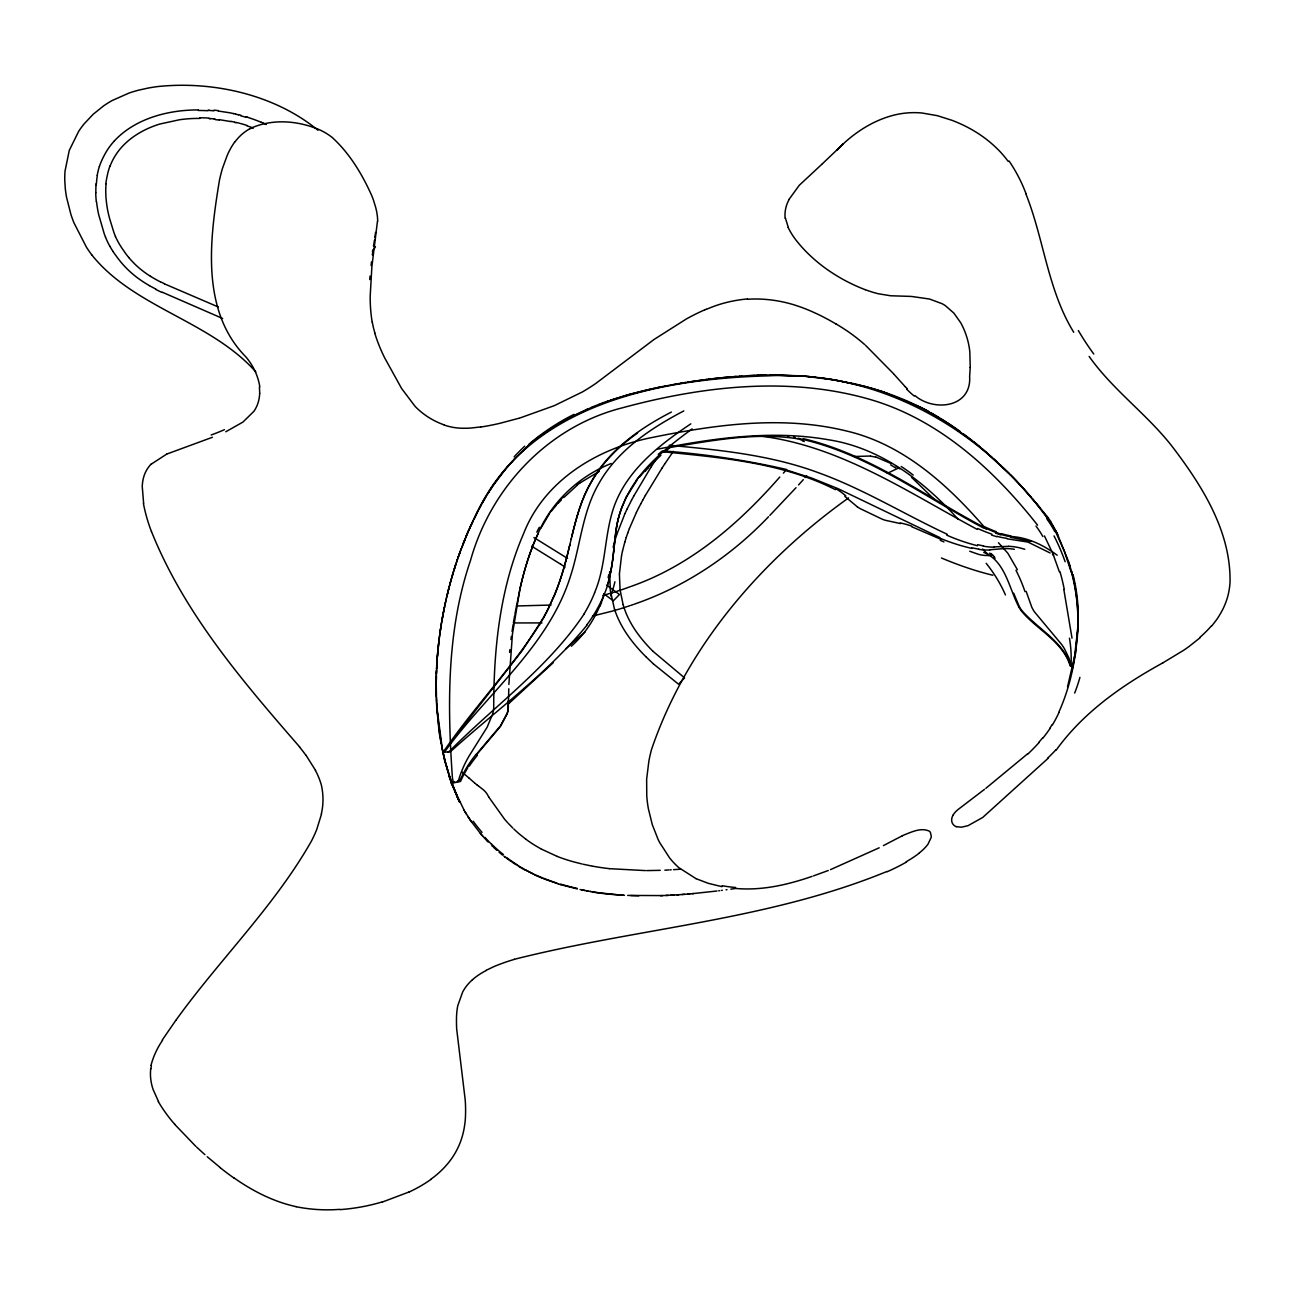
<?xml version="1.0" encoding="UTF-8"?>
<svg xmlns="http://www.w3.org/2000/svg" width="1295" height="1295" viewBox="0 0 1295 1295"><rect width="100%" height="100%" fill="white"/><g stroke="black" fill="none" stroke-linecap="round" stroke-linejoin="round"><path stroke-width="1.5" d="M436.237 685.962L436.253 684.812M436.253 683.226L436.383 695.755M436.253 682.692L436.269 681.105M508.789 688.794L508.287 708.705A37.976 33.249 15.9 0 1 507.349 712.897L500.582 725.669L476.69 753.981M436.059 682.789L436.366 676.816M436.285 680.571L436.415 675.116M259.712 393.34L259.437 386.833M436.318 678.531L436.059 689.636M508.87 684.424L512.432 634.21L519.926 589.112M436.156 677.641L436.593 669.984M970.23 367.456L969.825 351.9A97.4 82.492 13.8 0 0 967.025 337.817L966.07 334.871A87.817 74.43 13.6 0 0 960.712 322.746L953.913 313.147L945.22 305.555A37.15 31.468 13.7 0 0 941.999 303.677L929.535 299.032L911.842 296.49A126.861 107.485 13.7 0 0 908.863 296.345L890.604 295.762L878.398 293.771A96.251 81.536 13.7 0 1 868.718 290.922L865.157 289.659M619.415 574.057L620.062 589.759L623.122 604.716M436.447 673.772L436.771 666.569M436.269 674.226L436.399 670.794M619.431 573.798L621.551 555.604M377.444 221.332L371.892 266.576L370.224 295.568A197.698 167.476 13.7 0 0 372.183 322.131M1077.553 629.564L1077.812 627.508A225.557 204.383 4.1 0 0 1071.548 570.998M609.621 571.662L610.333 590.682L614.429 608.941M436.658 668.657L437.192 659.738M1077.748 628.739L1074.364 658.297M436.48 669.094L436.965 663.153M1077.699 629.985L1075.336 654.493M436.658 665.679L436.755 663.963M96.024 185.217L96.138 183.566M437.046 661.81L437.289 658.378M436.868 662.263L437.322 658.038M437.111 658.847L437.58 654.622M437.419 656.678L437.92 650.964M369.739 279.59L370.046 276.062M437.241 657.148L437.888 651.223M509.615 652.421L509.874 649.621M1077.262 638.581L1078.039 625.728A209.45 189.798 3.3 0 0 1073.037 574.672M106.06 183.728L105.996 184.602A110.642 92.916 19.1 0 0 105.769 192.745L105.963 197.39A133.838 113.329 14.1 0 0 106.4 201.712A146.432 124.158 13.4 0 0 107.679 210.34L107.776 210.794A168.787 143.097 13.4 0 0 109.719 218.92L114.025 232.857A105.672 89.517 13.6 0 0 114.85 235.01L115.465 236.499M437.532 653.748L438.05 649.523M1077.052 638.726C1074.915 664.044 1069.201 689.264 1058.711 712.477M438.018 649.815L438.406 646.124M438.26 647.532L438.131 648.665L438.584 644.424M613.879 548.772L614.688 542.071M614.17 546.976L614.591 543.042M613.668 550.747L614.073 547.963M614.494 542.88L614.898 540.096M438.374 646.383L438.616 644.101M613.555 551.719L613.862 549.922M614.591 541.909L615.222 537.134M614.801 539.934L615.692 533.184M613.458 552.706L613.765 550.893M371.098 265.507L371.503 261.995M613.652 551.88L613.231 554.648M375.534 232.452L374.87 237.487M438.39 645.25L439.021 640.604M613.539 552.852L613.118 555.636M438.681 643.518L438.892 641.77M615.141 536.972L615.951 531.193M438.568 643.55L439.102 640.021M613.004 556.607L613.312 554.81M613.199 555.798L612.648 559.553M612.762 558.566L613.085 556.769M438.973 640.167L440.106 632.413M510.958 639.487L511.363 636.395M439.199 638.467L440.073 632.575M372.361 254.969L373.073 249.708M612.519 560.525L612.843 558.728M615.627 533.006L616.404 528.182M612.713 559.699L612.244 562.483M612.584 560.686L612.098 563.471M150.868 1068.78L151.385 1065.51M439.879 633.401L440.608 628.965M373.559 246.212L374.465 240.093M440.122 631.717L440.867 627.233M615.902 530.999L616.566 527.162M612.308 562.645L611.807 565.446M440.365 630.017L441.417 623.769M512.059 631.474L513.144 624.562M612.163 563.633L611.645 566.433M1075.174 653.781L1067.533 686.868M440.883 626.65L441.352 624.141M441.158 624.967L442 620.305M611.483 567.42L611.855 565.607M513.435 622.798L514.617 615.886M441.433 623.284L441.919 620.791M616.371 527.988L616.744 526.142M611.321 568.408L611.693 566.595M441.708 621.6L443.586 611.661M442 619.933L443.117 614.073M442.21 619.107L442.809 615.756M611.515 567.582L610.576 572.406M1074.348 658.718L1071.742 671.603M514.908 614.186L520.234 587.687M616.533 526.968L616.922 525.122M611.337 568.57L610.366 573.41M97.206 175.311L97.384 174.436A99.925 84.402 10.6 0 1 99.375 166.424M616.728 525.948L617.116 524.103M442.922 614.898L443.44 612.405M621.584 555.442L622.506 550.99M443.246 613.231L443.764 610.738M444.104 609.055L443.57 611.548L445.14 604.053M616.922 524.928L617.327 523.083M443.894 609.88L444.444 607.387M444.234 608.213L444.784 605.72M617.116 523.892L617.537 522.047M610.155 574.43L610.576 572.552M445.059 604.409L445.448 602.644M444.946 604.878L445.496 602.385M617.343 522.872L617.764 521.011M610.366 573.555L609.2 578.525M445.302 603.211L445.868 600.734M321.516 814.037L316.757 829.431A190.948 163.931 21.5 0 1 311.528 840.908C274.411 906.37 219.648 959.433 175.877 1020.282M445.674 601.544L446.241 599.067M622.523 550.925L624.837 542.006M519.942 588.901L520.558 586.279M446.047 599.893L446.629 597.351M617.569 521.82L618.006 519.959M520.282 587.428L520.898 584.854M446.419 598.225L447.018 595.749M520.622 585.955L521.561 582.022M613.15 547.316L614.186 543.188M446.807 596.574L447.406 594.097M569.719 545.276L571.354 538.477M569.136 547.688L569.638 545.664M571.144 539.287L571.921 536.081M569.428 546.49L569.913 544.467M447.325 594.47L449.106 587.266M520.962 584.498L522.273 579.189M568.554 550.1L569.347 546.862M571.726 536.907L572.212 534.884M617.812 520.784L618.265 518.906M447.212 594.907L447.811 592.43M442.631 753.042L442.841 752.233A11.801 10.425 17.9 0 0 443.732 751.359C473.501 708.025 510.23 669.855 538.785 625.712M568.262 551.298L568.764 549.274M572.001 535.709L572.503 533.702M1070.852 666.148C1063.697 641.834 1037.959 629.014 1021.949 610.625A38.737 34.366 16.4 0 1 1019.311 606.61L1013.661 593.207M567.971 552.512L568.456 550.488M572.293 534.527L572.795 532.504M447.617 593.256L448.216 590.779M567.663 553.726L568.165 551.686M572.584 533.33L573.086 531.322M521.675 581.601L522.63 577.797M572.876 532.132L573.377 530.124M573.183 530.95L573.685 528.943M567.372 554.94L567.874 552.9M609.427 577.586L607.792 583.802M448.021 591.605L448.637 589.128M567.064 556.138L567.566 554.114M618.055 519.732L618.524 517.854M573.475 529.752L573.976 527.745M566.757 557.352L567.259 555.328M448.442 589.953L449.057 587.477M573.782 528.57L574.284 526.563M566.433 558.566L566.951 556.542M522.387 578.735L522.986 576.388M574.09 527.389L574.591 525.365M608.909 579.626L609.168 578.606M448.863 588.302L449.608 585.34M566.125 559.796L566.643 557.756M522.759 577.311L523.358 574.98M574.397 526.191L574.899 524.184M565.802 561.01L566.32 558.971M449.284 586.651L450.11 583.495M618.33 518.68L618.8 516.802M574.705 525.009L575.223 523.002M565.478 562.224L565.996 560.185M523.131 575.886L523.73 573.588M449.721 585L450.369 582.54M575.012 523.827L575.547 521.82M565.138 563.438L565.672 561.399M450.223 583.09L451.745 577.619M450.174 583.365L450.822 580.905M523.52 574.478L524.119 572.196M575.336 522.63L575.87 520.622M564.814 564.669L565.348 562.629M614.51 542.022L615.206 539.562M618.605 517.628L619.091 515.734M575.66 521.448L576.194 519.441M564.474 565.883L565.009 563.843M450.611 581.714L451.275 579.253M523.892 573.07L524.507 570.804M564.118 567.113L564.669 565.073M451.081 580.079L452.764 574.09M524.297 571.662L524.896 569.411M576 520.266L576.534 518.259M576.324 519.085L577.214 515.896M563.778 568.343L564.329 566.287M618.897 516.559L619.398 514.682M524.685 570.269L525.301 568.019M563.972 567.518L563.066 570.787M452.004 576.793L452.683 574.349M576.663 517.903L577.57 514.714M615.238 539.4L616.614 534.965M525.09 568.877L525.705 566.643M563.616 568.748L562.694 572.018M624.87 541.925L626.213 537.554M452.489 575.158L453.299 572.293M525.495 567.485L526.11 565.251M619.204 515.491L619.722 513.597M453.169 572.714L454.755 567.55M452.975 573.539L454.173 569.444M577.36 515.539L577.926 513.532M525.916 566.093L526.531 563.875M562.321 573.248L562.888 571.192M577.716 514.358L578.282 512.351M562.516 572.422L561.561 575.692M526.337 564.717L527.826 559.764M619.528 514.423L620.062 512.529M453.962 570.269L454.674 567.825M578.088 513.176L579.027 509.987M562.143 573.653L561.172 576.922M454.48 568.651L455.71 564.571M526.757 563.341L528.279 558.404M455.128 566.368L455.889 564.021M578.444 511.994L579.415 508.822M454.982 567.016L456.261 562.856M619.852 513.354L620.402 511.46M99.44 166.44L99.942 164.902A93.062 78.671 11.2 0 1 103.487 156.873A90.213 76.454 13.8 0 1 111.046 144.813L111.548 144.198A91.006 77.133 13.7 0 1 114.17 141.171L114.429 140.896M560.767 578.153L561.366 576.097M616.679 534.754L624.935 513.646M626.246 537.409L627.719 533.119M560.962 577.327L559.958 580.597M456.034 563.778L457.313 559.715M528.069 559.23L528.732 557.044M579.205 509.631L579.804 507.64M456.649 561.69L457.443 559.359M560.573 578.557L559.537 581.827M620.208 512.27L620.758 510.376M456.568 562.159L457.653 558.712M528.522 557.886L529.186 555.701M579.593 508.466L581.876 501.78M528.975 556.526L529.639 554.357M457.669 558.922L458.414 556.494M620.564 511.201L621.131 509.291M458.106 557.417L458.543 556.138M579.998 507.284L582.329 500.598M559.116 583.041L559.731 581.002M458.22 557.319L461.247 548.675M529.445 555.183L530.108 553.014M558.679 584.272L559.31 582.232M458.786 555.701L460.13 551.67M529.914 553.839L530.594 551.67M620.936 510.117L621.924 507.122M627.784 532.909L629.338 528.684M558.89 583.446L557.805 586.716M459.353 554.098L461.311 548.481M530.383 552.496L531.079 550.343M558.453 584.676L556.899 589.144M621.325 509.032L622.328 506.021M530.869 551.168L533.071 545.082M531.355 549.841L533.589 543.787M557.562 587.104L555.96 591.572M461.117 549.29L469.033 529.493M603.648 596.331L601.252 602.418M461.716 547.704L463.772 542.103M629.435 528.441L636.347 512.593M582.119 501.424L582.782 499.433M556.64 589.533L555.49 592.786M594.551 592.738C606.448 565.089 604.198 533.993 614.316 505.892C627.638 469.47 659.722 444.703 690.85 423.837M462.946 544.515L465.034 538.93M622.134 506.847L626.165 497.248M582.588 500.259L584.223 495.92M555.684 591.961L554.503 595.198M464.209 541.342L466.006 536.583M533.378 544.612L534.641 541.213M622.571 505.762L626.715 496.147M583.041 499.077L584.725 494.739M555.199 593.175L554.001 596.412M533.912 543.317L535.175 539.934M465.682 537.344L466.508 535.385M466.168 536.179L468.353 531.047M554.195 595.587L547.914 609.67M534.965 540.743L536.259 537.393M467.511 533.006L470.441 526.369M553.693 596.801L546.069 613.296M599.65 606.238C593.256 621.373 583.673 635.343 571.322 646.237M535.515 539.481L537.376 534.9M584.531 495.564L585.243 493.573M468.839 530.303L474.067 518.631M469.599 528.231L472.028 522.889M536.616 536.972C549.922 503.464 577.764 476.835 611.127 463.513M585.049 494.399L585.777 492.408M625.016 513.451L627.023 509.178M470.943 525.624L473.128 520.995M585.567 493.217L588.027 487.713M537.749 534.479L538.332 533.249M472.448 521.998L473.306 520.218M586.117 492.051L588.642 486.531M473.727 519.327L476.576 513.597M627.104 508.984L631.491 500.323M636.428 512.399L638.467 508.287M473.873 519.441L478.098 510.651M474.617 517.919C524.054 405.27 657.504 378.707 767.967 375.858C879.078 369.755 983.763 430.086 1047.639 518.712M638.564 508.109L640.685 504.014M547.51 610.058L543.479 618.103M626.505 496.989C640.491 468.013 666.795 447.617 692.097 428.904M477.127 512.512L481.303 504.694M540.711 528.425L549.226 514.083M588.432 487.357C605.234 452.716 637.982 429.212 671.409 412.053M627.071 495.888L636.735 480.558M631.555 500.178L633.838 495.936M640.766 503.852L642.967 499.773M952.942 815.413L952.521 816.238A12.934 11.072 16.6 0 0 951.76 818.683L951.663 820.269A9.114 7.819 16.5 0 0 952.116 822.584L952.311 823.021A6.75 5.779 16.4 0 0 956.244 826.679M478.697 509.485L485.674 497.134M545.632 613.668L539.303 625.323M788.979 199.462L799.225 185.331L822.098 164.044M589.047 486.192C600.346 464.678 617.78 446.888 637.577 433.032M633.903 495.823L650.689 467.624M643.048 499.627L645.315 495.548M543.01 618.492L522.047 650.835L456.034 735.463M645.379 495.435L661.972 468.191M482.679 502.233L484.88 498.462M485.382 497.62L493.006 485.641M583.964 614.235C548.287 667.605 494.658 705.678 449.883 750.825A15.945 13.97 16.8 0 1 448.086 751.974M162.247 1040.031L175.764 1020.428M1052.188 724.585L1049.727 728.405M467.187 767.967L468.596 765.717M487.924 493.444L489.251 491.339M650.754 467.511L653.376 463.432M662.036 468.078L664.594 464.177M653.522 463.238L657.876 456.649M490.595 489.267L491.954 487.211M664.723 463.982L673.319 451.356M492.65 486.175L495.839 481.594M493.201 485.382L505.989 468.515M372.361 251.327L372.976 250.453M373.575 249.563L375.42 246.924A36.584 31.209 11.5 0 1 373.462 245.791M496.276 480.979L497.604 479.166M586.862 625.307C547.753 673.141 496.843 709.789 451.21 750.987A17.321 15.151 16.5 0 1 449.397 752.023L447.681 752.039M498.462 478.017L502.816 472.384M551.346 511.201L555.765 505.892M476.495 754.807L500.372 726.544L507.106 713.917A37.539 31.776 0.2 0 0 508.028 709.854L508.336 700.53M503.674 471.299L512.852 460.729M639.244 477.369L644.7 471.089M1042.556 737.988L1038.784 742.375M1211.683 626.052L1215.956 620.596A100.217 87.72 10.2 0 0 1221.93 610.9L1222.156 610.576A91.589 80.16 10.3 0 0 1227.838 596.072A90.375 79.108 11.2 0 0 1229.052 590.504L1229.538 587.363A100.638 88.076 11.7 0 0 1230.007 582.912C1231.27 531.711 1202.165 485.852 1172.234 446.548C1147.062 414.222 1112.858 390.022 1089.144 356.433M506.685 467.689L515.539 457.88M806.72 475.783L805.15 477.564M803.272 479.668L802.333 480.736M662.781 450.903C704.286 453.995 746.519 460.227 786.632 469.518M801.702 481.432L798.546 484.929M784.851 471.493L783.362 473.128M796.004 487.713L769.845 515.394M779.768 477.046C739.073 523.585 690.607 565.51 631.442 586.263M1056.299 749.934C1083.705 712.023 1122.36 685.12 1162.878 662.846M558.08 503.334L561.334 499.967M513.629 459.887L527.405 446.548M647.662 467.932L660.903 455.273M768.534 516.737C731.303 555.782 685.298 586.667 634.161 604.215M836.91 150.22L843.255 143.874L822.454 163.72M1047.946 758.465L982.662 817.501L968.029 825.676L961.44 827.197L956.26 826.647M1027.615 753.803L985.835 788.331M151.369 464.079L166.602 454.156M563.859 497.49L577.198 485.253M472.497 979.635L469.632 982.419A58.987 49.744 13.4 0 0 462.736 991.808L457.766 1005.681A82.411 69.622 14.6 0 0 457.329 1008.125L457.184 1009.113A110.496 93.337 14.7 0 0 456.471 1018.857L456.471 1020.962A191.029 161.211 15.5 0 0 456.682 1029.039L465.213 1099.941A193.522 163.915 14.8 0 1 465.196 1121.033L464.84 1123.688A114.494 97.028 14.3 0 1 463.497 1131.555L462.801 1134.436A103.519 87.736 14.2 0 1 457.653 1148.39L455.662 1152.178A101.334 85.875 14.2 0 1 448.135 1163.169L445.415 1166.326A113.118 95.83 14 0 1 433.987 1176.928L430.604 1179.437M553.321 662.635L509.032 703.363M526.434 447.422L529.542 444.703M1200.255 637.626L1188.826 646.658A204.837 183.728 21.2 0 1 1183.598 650.317L1162.991 662.781M664.545 452.084L672.202 445.69M919.126 853.097L921.02 851.527A56.138 48.174 16.1 0 0 927.997 844.194L931.04 837.752A13.614 11.687 16.5 0 0 931.283 836.181L930.344 832.264A4.727 4.047 16.6 0 0 929.179 831.099C921.263 827.424 912.344 831.714 904.817 834.644A124.174 107.226 17.5 0 0 902.356 835.761M580.354 482.711L599.375 471.315M539.853 436.447L550.796 428.758A255.05 216.103 13.7 0 1 564.604 420.308L592.317 407.002M984.524 789.319L957.41 810.022A31.889 27.324 16.8 0 0 952.861 815.364M848.565 497.911C761.201 560.249 686.221 647.16 651.466 749.675A228.454 193.522 13.7 0 0 648.876 761.072L646.642 779.185L646.772 796.085A163.785 138.743 13.7 0 0 648.342 808.582L652.291 824.656L658.184 839.629A120.467 102.062 13.7 0 0 659.576 842.397L669.612 857.954A78.186 66.239 13.7 0 0 678.871 867.682L696.03 878.657M906.241 861.742L909.381 859.864A110.901 95.069 15.8 0 0 919.191 853.162M886.282 844.097L902.356 835.777M683.841 410.904C650.495 428.386 617.181 450.514 598.468 484.233C582.394 512.302 580.435 545.308 570.674 575.611C548.821 646.27 487.163 693.149 445.14 751.197A11.736 10.36 17.7 0 1 444.104 752.087L443.003 752.217M887.318 473.339L899.394 467.608M885.57 844.469L883.433 845.586M486.208 970.295L494.285 966.442A192.405 161.26 12.1 0 1 514.471 959.336M879.192 847.804L830.483 869.641M409.01 1191.999L382.349 1202.051M225.799 431.753L242.893 422.105L253.836 411.389A41.343 35.904 12 0 0 256.993 405.723A46.053 39.967 11.4 0 0 259.664 393.34M166.845 454.043L212.445 437.273M585.081 410.11L587.363 409.107M886.929 871.486C767.967 920.373 638.047 928.029 514.455 959.271M704.674 309.893L706.244 309.23M592.284 407.018L595.651 405.659M595.587 405.691L599.002 404.348M828.233 870.515L813.47 875.906M598.921 404.38L600.686 403.716M600.589 403.749L605.769 401.855M630.552 586.586L627.428 587.736M602.256 403.133L603.923 402.518M605.607 401.919L609.2 400.657M626.537 588.043L623.834 588.998M607.274 401.32L628.981 394.522M633.206 604.555L630.811 605.38M622.927 589.306L620.677 590.067M812.078 876.375C789.821 884.064 766.413 889.697 742.715 888.872A122.475 104.571 14.7 0 1 735.609 888.451L730.817 889.163M629.856 605.704L627.46 606.497M610.641 400.155L626.731 395.153M619.771 590.358L617.505 591.103M626.489 606.821L624.077 607.598L623.186 604.927M616.582 591.394L614.769 591.977M623.105 607.905L620.677 608.666M613.846 592.252L612.017 592.819M619.706 608.958L617.262 609.686M520.234 417.88L554.292 405.659L582.329 391.98A235.674 199.64 13.7 0 0 595.651 383.563L654.024 339.484L686.496 318.878A225.249 190.802 13.7 0 1 704.658 309.877M611.094 593.094L609.265 593.644M519.408 418.123L500.097 423.255A218.968 185.541 13.7 0 1 480.672 427.042M616.291 609.977L613.344 610.819M608.342 593.919L602.79 595.49M612.373 611.11L592.462 616.064M628.318 394.7L651.919 388.824M629.37 394.408L643.194 390.831M644.295 390.556L653.667 388.435M459.175 781.727L460.34 780.853L458.479 781.176M458.705 781.84L455.775 782.439M657.536 449.155C713.707 438.147 772.047 429.73 828.994 439.847C880.859 448.038 924.031 481.303 958.284 519.408M653.279 388.516L655.416 388.063M655.076 388.128L662.441 386.606M656.889 387.739L664.205 386.266M666.601 448.021C709.53 441.093 753.836 431.98 797.267 438.73M664.141 386.282L671.425 384.906M453.833 781.937L451.324 783.507L464.274 810.54M453.25 782.034L453.315 782.034A163.332 142.029 23.5 0 1 452.408 777.793C447.374 705.289 446.646 630.26 470.473 560.573C490.789 487.648 548.125 426.573 622.312 407.828C701.874 386.282 788.04 376.133 868.492 399.006C938.147 418.641 993.734 469.518 1037.586 525.187M453.784 782.018L454.707 781.84M671.279 384.939L673.238 384.583M455.306 782.52L451.388 783.265L444.234 759.178L439.151 732.582L436.803 705.824M673.044 384.615L675.067 384.259M457.232 781.387L458.074 781.176M674.808 384.307L678.726 383.628M457.847 781.29L458.3 781.128A140.621 122.782 17.5 0 1 469.357 755.568L487.13 727.24L492.699 713.853A51.946 45.633 16.4 0 0 493.719 707.993C493.67 648.941 499.902 588.513 523.52 533.815C544.499 479.749 598.598 447.73 653.457 437.224C716.426 424.469 782.666 415.387 845.991 430.879C903.683 444.104 948.814 485.754 986.321 529.347M676.589 384L682.4 383.012M680.15 383.385L687.904 382.138M683.711 382.802L685.492 382.511M687.774 382.154L706.989 379.435M689.49 381.895L701.599 380.147M480.655 426.945L471.04 428.014A89.857 76.065 13.7 0 1 466.686 428.24L462.93 428.256A49.922 42.298 13.7 0 1 444.282 425.068M726.074 889.811L726.997 889.681M702.667 380.002L708.802 379.208M721.412 890.426L722.351 890.312M718.741 890.782L719.615 890.669M717.009 890.992L692.388 893.663M708.219 379.273L717.835 378.156M710.065 379.046L719.648 377.962M992.52 555.215L988.393 555.571M719.356 377.994L721.461 377.768M721.218 377.8L730.574 376.91M723.079 377.606L728.745 377.072M854.473 456.504L870.515 456.018M551.071 605.04L516.43 605.979M693.553 893.566L683.598 894.392M730.542 376.91L739.914 376.181M688.066 894.036L689.895 893.89M734.281 376.602L736.159 376.457M680.636 869.172L673.546 869.673M684.408 894.343L677.058 894.861M681.979 894.521L682.789 894.456M739.72 376.197L741.776 376.052M677.916 894.796L678.726 894.748M340.116 1209.595L340.067 1209.611A181.559 153.538 13.5 0 0 382.268 1201.889M741.549 376.068L758.724 375.226M676.88 894.877L665.97 895.46M747.539 299.258L750.647 299.096A111.224 94.211 13.7 0 1 761.314 299.129L762.545 299.194A112.973 95.7 13.7 0 1 794.563 305.005L800.1 306.834A148.941 126.165 13.7 0 1 811.787 311.496L817.922 314.296A206.099 174.598 13.7 0 1 829.852 320.464L835.842 323.863M671.198 869.819L669.903 869.884M989.801 549.776L1004.58 548.562A46.215 38.801 19.5 0 1 1014.357 549.29M672.769 895.12L673.805 895.055M747.118 375.744L755.017 375.372M668.625 869.965L666.682 870.062M670.713 895.233L671.733 895.169M541.99 622.911L513.516 622.944M664.853 870.143L665.759 870.11M668.285 895.347L660.385 895.671M444.573 752.136L445.545 752.104M662.651 895.59L627.686 895.428M756.604 375.307L766.462 375.048M660.256 870.337L646.691 870.596M759.841 375.194L764.811 375.081M446.548 751.99L447.633 751.958M994.139 546.895L1008.578 546.36M766.268 375.048L772.71 375M769.78 375.016L805.134 376.262M198.329 109.897L197.746 109.897A144.651 122.507 13.6 0 0 187.678 110.285L187.597 110.269A138.484 117.262 13.6 0 0 177.528 111.273L177.14 111.338A131.167 111.079 13.6 0 0 167.719 112.956L166.78 113.151A123.413 104.523 13.6 0 0 158.136 115.32L157.164 115.611A117.57 99.569 13.6 0 0 152.891 116.971L152.308 117.165A113.782 96.38 13.6 0 0 148.261 118.638L146.934 119.172A109.46 92.722 13.6 0 0 140.184 122.167A106.206 89.97 13.7 0 0 137.141 123.705L136.574 124.012A103.875 88.011 13.7 0 0 132.867 126.117L132.414 126.376A98.404 83.398 13.7 0 0 114.397 140.864M199.786 118.412L199.22 118.412A134.971 114.349 13.6 0 0 189.41 118.703A128.545 108.829 13.6 0 0 179.552 119.739L159.771 124.045A106.368 90.083 13.6 0 0 155.627 125.421L155.076 125.615A102.175 86.538 13.6 0 0 149.896 127.655A98.177 83.155 13.6 0 0 143.421 130.714A93.596 79.286 13.6 0 0 136.444 134.745L136.024 135.02A86.571 73.346 13.7 0 0 119.367 149.864L119.237 150.074A79.966 67.777 13.8 0 0 116.858 153.279L116.42 153.911A80.889 68.554 13.8 0 0 110.059 166.116M645.477 870.596L609.654 868.686M773.131 375L803.58 376.149M638.823 895.816L630.697 895.573M662.587 451.712C721.072 457.604 782.164 462.606 835.437 489.656M669.094 445.27C719.453 449.932 770.719 454.966 818.505 472.756C863.393 488.943 904.137 514.228 947.26 534.285M208.009 110.14L209.029 110.204M624.498 895.266L621.859 895.104M209.207 118.703L210.195 118.768M623.17 895.185L619.884 894.958M621.195 895.055L618.686 894.877A273.455 227.256 12.2 0 1 608.99 894.149A250.583 207.783 12.1 0 1 593.175 892.158M619.22 894.926L599.261 892.822M805.458 376.295L836.36 380.196L867.1 386.995M804.179 376.197L806.073 376.343M213.125 110.512L214.355 110.609M807.708 376.489L815.866 377.298M214.193 119.091L215.391 119.205M1006.927 538.785L1027.922 542.071L1050.148 552.981M609.443 868.654L606.335 868.281A213.885 181.187 13.7 0 1 592.705 866.193L592.414 866.128M218.272 111.03L230.316 112.875A135.7 110.059 13.7 0 1 233.488 113.636M820.107 377.8L819.136 377.671M820.593 377.865L821.548 377.978M219.195 119.642L230.898 121.584M822.034 378.043L834.935 379.953M599.229 892.822L591.944 891.721M757.348 435.687C838.658 444.735 907.083 491.825 977.207 529.38M1010.828 536.486C1027.955 537.393 1043.608 545.163 1057.189 555.215M1010.634 537.312L1031.128 541.472M978.81 549.161L971.8 547.801M592.268 891.786L590.407 891.478M590.666 891.51L587.606 890.976M587.784 891.009L586.684 890.814M586.764 890.831L581.682 889.859M721.962 886.67L708.365 883.352L696.127 878.706M900.446 523.585L885.262 520.266A33.46 17.725 29.9 0 1 882.024 519.101L860.236 508.66A25.868 13.371 30.3 0 1 857.436 506.912M591.669 865.999L583.122 864.234M983.391 545.923L977.676 544.677M584.935 890.491L582.491 890.021M581.504 889.811L580.063 889.519M233.505 113.523L235.609 113.976M296.118 1206.649C273.617 1201.776 252.768 1191.076 234.023 1177.916M851.009 383.045L851.835 383.223M577.36 888.937L560.67 884.663M787.441 435.687L789.011 436.043M852.66 383.401L855.137 383.967A271.772 230.235 13.7 0 1 864.396 386.266L875.808 389.487M234.686 122.41L236.03 122.734M581.908 863.943L574.138 861.984A145.477 123.235 13.7 0 1 557.336 856.481L557.222 856.416M793.689 437.127L795.243 437.5M238.539 114.672L240.886 115.271M798.303 438.244L801.346 439.021M803.062 438.6C869.544 454.124 924.581 496.017 983.876 527.259M802.851 439.426C869.35 454.95 924.371 496.827 983.682 528.085M867.391 387.059L868.443 387.351M786.227 469.939L811.738 478.082L837.93 488.62L939.765 537.554M875.987 457.054L891.332 463.642M869.512 387.658L883.109 391.818M996.891 536.761L991.549 535.062M560.573 884.631L558.582 884.032M246.131 116.728L247.669 117.214M876.861 389.811L884.76 392.369M558.566 884.016L543.382 878.657M1024.766 549.274L1020.428 548.028A46.151 38.737 20 0 0 1008.578 546.312M1001.019 534.123L995.79 532.294M1000.825 534.948L995.58 533.103M246.973 125.825L247.717 126.084A110.528 93.774 13.6 0 1 253.399 128.108M884.145 392.158L921.004 407.504M885.796 392.725L889.956 394.198M444.315 424.987L440.284 423.416A70.059 59.36 13.7 0 1 426.136 415.744L425.165 415.031A68.392 57.951 13.7 0 1 414.999 406.258L401.612 388.5L384.631 357.792A193.052 163.542 13.7 0 1 374.724 333.009M911.68 526.725L940.704 539.222M890.992 394.57L892.028 394.943M893.064 395.331L899.232 397.711M557.141 856.383L541.1 848.953M969.712 551.249L978.712 554.406A35.353 33.217 -46.9 0 0 988.393 555.49M900.252 398.115L901.271 398.536M542.249 878.204L534.576 874.853M902.048 398.86L904.379 399.815M905.156 400.155L906.694 400.819M261.412 122.264L262.739 122.847M907.471 401.142L918.835 406.42M162.247 292.201L222.643 318.489M218.337 306.996L164.384 283.832M919.385 406.695L922.639 408.33M802.9 440.867L804.26 441.546M155.999 289.173L151.693 286.907A120.516 101.512 14.1 0 1 149.443 285.645L149.394 285.628M160.224 281.776L157.326 280.27A112.374 94.6 14.1 0 1 155.012 278.992L154.073 278.441A102.548 86.441 14 0 1 150.479 276.321M921.473 407.747L928.984 411.68M923.173 408.605L924.161 409.107M983.747 552.398C1005.503 560.929 1009.161 588.966 1019.1 607.436M924.662 409.366L926.152 410.159M926.54 410.385L951.436 425.391M524.847 869.932L518.372 866.193M540.646 848.711L534.171 844.907A114.527 97.012 13.7 0 1 526.304 839.532L526.045 839.338M930.83 412.7L932.044 413.38M932.659 413.736L939.765 417.929M149.362 285.596L149.362 285.596A112.616 94.923 14 0 1 145.056 282.99L144.732 282.812A103.616 87.445 13.9 0 1 140.815 280.206L138.128 278.312A95.862 81.002 13.8 0 1 135.991 276.693L135.133 276.013A94.907 80.274 13.8 0 1 131.912 273.326L131.362 272.856A93.483 79.124 13.7 0 1 128.027 269.781L127.784 269.554A91.945 77.862 13.6 0 1 126.165 267.919L124.417 266.09A100.33 85.017 13.5 0 1 121.779 263.128L121.261 262.529A112.924 95.717 13.5 0 1 118.557 259.162L115.546 255.115A122.329 103.762 13.4 0 1 113.28 251.877L113.021 251.424M533.945 537.571L567.582 558.436M531.581 546.134L560.686 564.215M940.72 418.512L946.613 422.219M896.205 466.524L899.798 468.839M150.495 276.304L149.896 275.916A92.916 78.428 13.9 0 1 146.125 273.423L145.866 273.229A87.121 73.588 13.9 0 1 144.004 271.885L142.013 270.347A85.195 72.051 13.7 0 1 138.937 267.855L138.355 267.337A83.592 70.756 13.7 0 1 135.182 264.423L131.685 260.829A92.447 78.364 13.5 0 1 129.079 257.899L128.755 257.478M1052.463 554.422L1053.644 555.15M516.009 864.72L512.027 862.098M560.751 564.248L565.138 567.129M947.293 422.672L974.633 442.518M952.116 425.861L956.098 428.596M857.419 506.912L844.842 496.39M510.861 861.288L508.287 859.475M956.681 429.001L960.356 431.623M606.529 585.065L619.463 594.518L613.361 600.783L603.68 593.677M507.98 859.249L506.07 857.84M914.885 395.558C933.889 411.988 971.8 407.876 969.631 376.23A170.098 144.053 14.2 0 0 970.133 367.456M963.431 433.874L972.464 440.786M478.972 786.405L482.242 788.898A27.972 23.698 13.7 0 1 485.075 791.439L485.415 791.828A16.819 14.245 13.7 0 1 486.094 792.637L486.71 793.479A24.378 20.655 13.7 0 1 487.438 794.628L488.765 797.024M478.567 786.097L476.868 784.802M525.964 839.289L519.489 834.126A124.935 105.834 13.7 0 1 513.856 829.027M505.471 857.387L504.694 856.788M989.607 553.111L990.61 553.871M504.807 856.869L503.868 856.157M476.722 784.689L475.281 783.524M220.409 1167.734L207.232 1156.726M911.534 477.337L933.646 498.672M502.606 855.153L500.76 853.648M973.953 441.967L976.883 444.331M974.827 442.663L989.59 455.144M978.13 445.351L979.748 446.694M500.129 853.146L499.093 852.272M474.99 783.281L468.887 777.939M462.169 772.176L468.725 777.809M982.678 449.155L1011.686 476.058M864.752 344.616L862.858 342.981A159.026 134.696 13.7 0 0 851.317 333.9L848.824 332.103A183.922 155.853 13.7 0 0 835.858 323.847M496.859 850.329L493.557 847.335M204.901 1154.671L196.63 1147.111M990.529 455.969L992.375 457.637M317.971 130.228C275.252 95.021 213.626 80.646 157.634 86.571A153.571 130.083 13.7 0 0 147.873 88.125L138.921 90.1A123.899 104.944 13.7 0 0 129.079 93.03L112.341 100.443A111.435 94.389 13.7 0 0 103.535 105.931L93.175 114.268L84.207 123.786A118.476 100.362 13.7 0 0 78.687 131.297L69.266 150.414L65.025 171.134A127.412 107.922 13.7 0 0 64.766 180.313L65.284 188.455A148.067 125.437 13.7 0 0 66.514 197.131L70.869 214.306A173.158 146.691 13.7 0 0 73.928 222.772L86.425 247.167A140.702 119.189 13.7 0 0 91.767 254.872M865.643 345.425L893.453 373.624M653.506 663.979L678.548 684.197L684.553 677.868L652.907 651.239M993.314 458.462L995.143 460.146M653.425 663.914L645.865 656.711M995.774 460.712L997.004 461.862M1000.08 464.727L1001.553 466.119M492.699 846.525L491.89 845.748M195.755 1146.302L174.712 1124.368M1002.945 467.446L1009.032 473.403M512.804 828.023L508.012 823.086M1010.213 474.569L1016.089 480.574M645.687 656.533C632.251 643.097 620.386 627.411 614.494 609.136M652.729 651.061C640.458 638.726 629.516 624.4 624.06 607.679M1012.204 476.592L1014.276 478.697M998.461 542.751L1007.834 553.224L1017.401 569.735M488.15 842.025L486.758 840.584M1014.73 479.166L1029.153 494.836M1016.445 480.963L1018.064 482.647M905.334 386.849L893.728 373.947M486.677 840.471L482.436 835.809M1018.825 483.456L1021.075 485.868M255.811 371.859C210.211 320.707 134.049 307.821 91.767 254.872M1021.836 486.677L1039.788 507.51M507.413 822.422L507.219 822.212A144.344 122.28 13.7 0 1 504.661 819.314L488.83 797.137M482.825 836.246L480.655 833.721M1029.978 495.791L1030.804 496.73M481.886 835.178L480.364 833.381M1032.374 498.575L1033.879 500.356M480.316 833.316L471.542 821.856M1036.049 502.929L1038.719 506.199M994.252 557.449L995.029 558.42M299.598 746.875C242.505 681.202 184.246 613.296 151.499 531.581M1039.351 506.976L1042.313 510.667M1042.265 510.618L1044.466 513.403M1043.414 512.043L1047.833 517.903M1045.097 514.228L1046.765 516.414M1008.222 161.422L1005.907 158.411A111.564 94.519 13.7 0 0 998.736 150.236L997.344 148.876A112.956 95.717 13.7 0 0 976.187 132.22L972.237 129.856A121.552 103.098 13.7 0 0 951.857 120.273L937.418 115.692L921.91 112.989A74.948 63.487 13.7 0 0 895.622 114.737C876.602 119.156 859.281 129.403 844.858 142.401A168.35 142.531 13.5 0 0 836.942 150.236M306.089 755.341L315.543 770.395M471.72 822.115L470.49 820.334M470.911 820.949L470.004 819.605M470.328 820.091L468.66 817.614M469.826 819.363L468.142 816.805M468.499 817.339L467.673 816.077M467.964 816.546L464.112 810.281M466.475 814.183L465.86 813.179M465.553 812.677L464.937 811.674M109.929 246.358L110.124 246.681A102.208 86.619 13.5 0 0 112.989 251.424M1073.733 332.281C1047.655 289.87 1043.997 239.186 1025.818 193.716M1044.434 535.92L1052.867 553.629L1059.342 571.71M158.492 1101.511L153.134 1089.564A62.484 52.949 13.8 0 1 150.738 1068.764M1055.862 530.966L1054.535 528.49A109.816 97.06 16.9 0 0 1051.006 522.371M1055.619 530.513L1056.655 532.52M1055.425 531.338L1064.377 551.233L1071.111 571.872M1056.51 532.229L1057.108 533.41M1056.801 532.812L1057.691 534.576M1057.254 533.702L1068.31 560.945M459.612 802.155L457.119 796.619M458.883 800.585L459.482 801.88M459.223 801.33L457.928 798.465M457.977 798.578L448.701 775.559M458.058 798.724L449.138 775.155M788.315 227.531L785.498 218.337M457.054 796.457L452.441 784.835M105.526 237.147L105.284 236.548A124.676 105.607 13.6 0 1 104.069 233.23L98.76 214.921A169.467 143.68 13.3 0 1 97.983 211.279L97.853 210.47A155.4 131.734 13.4 0 1 96.575 202.069L96.51 201.599M452.23 784.236L450.903 780.48M450.466 779.185L445.221 761.525M1068.326 561.01L1068.764 562.354M1026.158 591.378L1031.824 607.29A47.397 42.168 17 0 0 1034.284 611.661L1061.77 644.635A75.644 65.802 18.7 0 1 1064.377 648.649L1068.925 657.957L1070.9 665.63M1068.796 562.435L1070.075 566.627M448.475 773.066L446.047 764.681M1069.233 563.875L1070.496 568.084M374.854 332.993L373.575 328.218A138.662 117.473 13.7 0 1 372.296 322.131M1070.512 568.165L1071.71 572.487M1072.325 574.802L1071.758 572.681M1070.237 666.018C1062.806 641.462 1037.295 629.937 1021.755 611.434A38.737 34.366 16.4 0 1 1019.1 607.42M445.561 762.852L442.518 749.902M445.059 760.91L444.428 758.368M444.169 757.3L443.44 754.143M443.181 753.01L442.21 748.397M436.901 707.491L442.307 748.85M442.113 747.927L441.935 747.021M1063.826 589.5L1072.017 638.144M440.996 742.019L441.304 743.735M143.648 503.593L142.24 486.402A55.993 49.76 11 0 1 142.838 480.866L143.049 479.765A38.283 34.01 10.9 0 1 151.224 463.966M440.721 740.497L437.516 715.811M437.419 714.597L437.143 711.149M436.82 710.259L436.366 695.69M436.706 704.14L436.803 706.002M436.706 704.286L436.544 700.789M436.544 700.838L436.431 697.406M436.172 696.516L436.237 687.111M436.334 693.974L436.285 691.676M377.687 221.348A74.139 62.791 13.7 0 0 374.66 204.076L373.494 200.239A165.371 140.103 13.7 0 0 371.94 196.079C362.357 174.517 349.682 153.344 332.103 137.383A54.228 45.94 13.7 0 0 328.833 134.988A54.617 46.264 13.7 0 0 319.525 129.791C298.918 120.937 274.556 118.671 253.48 127.12A51.217 43.383 13.7 0 0 249.563 129.047M706.342 309.392A124.012 105.057 13.7 0 1 747.474 298.951M907.164 388.646A120.743 103.406 12.1 0 1 905.399 386.817M914.238 396.027A68.441 58.324 12.8 0 1 906.597 389.034M865.157 289.659A137.788 116.728 13.7 0 1 851.317 283.686L846.72 281.387A153.02 129.613 13.7 0 1 831.957 272.727L828.331 270.299A147.047 124.563 13.7 0 1 818.197 262.658L817.938 262.432A147.954 125.324 13.7 0 1 806.85 252.363L806.186 251.699A131.378 111.289 13.7 0 1 798.707 243.444L797.542 242.019A79.74 67.55 13.7 0 1 788.186 227.58M785.11 218.337A44.839 37.976 13.7 0 1 789.108 199.511M1009.08 161.033A174.469 147.646 13.9 0 1 1025.996 193.683M234.994 141.608A94.81 80.339 13.8 0 0 226.997 155.95L222.449 168.447A239.607 202.991 13.6 0 0 219.47 180.135C209.839 238.539 200.304 310.719 245.872 356.886A71.079 61.739 9.7 0 1 259.793 386.8M235.14 141.689A56.235 47.64 13.8 0 1 249.466 128.933M1093.789 354.021A254.678 212.995 27.5 0 1 1078.363 330.549M1211.343 625.954A130.633 114.883 12.8 0 1 1199.915 637.318M1056.008 749.724A285.127 243.978 16.7 0 1 1047.623 758.19M1039.043 742.569A261.169 222.675 16.6 0 1 1027.874 754.014M1049.954 728.535A157.391 133.336 14 0 1 1042.831 738.182M1058.938 712.558A161.729 135.684 9.3 0 1 1052.527 724.731M735.609 887.496A111.92 89.517 13 0 1 722.108 885.715M577.198 888.386A197.067 163.267 12.1 0 1 560.686 884.145M556.801 883.012A165.145 138.225 12 0 1 543.576 878.285A153.279 129.322 11.8 0 1 534.722 874.611A147.161 124.887 11.5 0 1 525.576 869.965A144.166 123.187 11.1 0 1 517.255 865.141M533.491 874.028A146.821 124.709 11.5 0 1 525.56 869.997M517.417 864.931A144.554 124.433 10.5 0 1 506.442 857.452M503.415 854.554A153.522 134.259 8.7 0 1 491.436 844.032M491.372 844.081A164.773 146.61 5.6 0 1 484.897 837.379M482.064 832.41A185.703 169.192 -1.9 0 1 473.161 821.224M514.164 456.811A250.243 217.204 23.5 0 1 524.734 446.192M527.988 445.593A243.541 206.65 14.2 0 1 539.578 436.188M574.575 415.29A267.741 226.819 13.7 0 1 584.207 410.725M528.991 444.217A251.716 214.112 14.4 0 1 573.944 414.4M834.903 380.196A284.738 241.016 13.7 0 1 850.961 383.271M1047.024 516.268A113.005 100.589 15.3 0 1 1051.2 522.273M1050.601 522.565A115.498 101.318 18.7 0 1 1055.295 530.642M1047.299 518.194A107.355 94.713 17.3 0 1 1050.374 522.678M1054.033 535.903A229.539 201.988 17.9 0 1 1065.138 561.722M906.484 862.033A222.967 190.915 15.5 0 1 887.091 871.762M472.513 979.651A76.454 64.248 12.5 0 1 486.321 970.457M430.717 1179.551A146.367 123.834 13.6 0 1 409.042 1192.031M339.759 1209.352A137.772 116.728 13.7 0 1 296.102 1206.73M233.926 1178.013A262.416 222.06 13.8 0 1 220.36 1167.831M174.776 1124.319A155.254 131.685 13.5 0 1 158.298 1101.576M150.981 1065.413A110.285 93.418 13.8 0 1 162.587 1040.225M321.306 813.988A82.589 70.934 20.5 0 0 321.176 784.268L320.691 782.876A81.423 70.318 17.6 0 0 315.43 770.428M299.501 746.94A222.109 193.068 16 0 1 305.992 755.39M151.45 531.597A201.243 180.118 4.9 0 1 143.437 503.609M224.44 429.681A214.177 179.341 7.3 0 1 211.166 434.99M162.085 292.492A165.954 141.042 13.6 0 1 155.886 289.497M109.897 246.358A90.002 76.211 13.7 0 1 105.51 237.163M96.299 201.599A139.455 118.153 13.8 0 1 95.733 192.777M95.862 192.712A126.23 106.336 17.2 0 1 95.862 188.277L95.911 188.18A119.787 100.67 18.7 0 1 95.959 185.201M96.445 183.599A109.282 92.01 17.1 0 1 97.352 175.343M198.378 110.48A148.569 127.072 14.1 0 1 208.009 110.739M209.029 110.431A149.572 131.054 15.3 0 1 213.125 110.722M214.371 110.204A148.456 130.536 15.5 0 1 218.305 110.625M235.56 114.154A132.333 108.553 13.7 0 1 238.507 114.85M240.74 115.822A128.092 106.886 13.7 0 1 245.953 117.278M247.636 117.343A122.135 103.422 13.6 0 1 261.363 122.377M262.739 122.847A117.117 99.359 13.6 0 1 266.349 124.514M240.498 123.511A116.291 98.517 13.6 0 1 247.102 125.485M236.111 122.394A120.613 100.233 13.7 0 1 239.737 123.316M230.947 121.341A123.899 101.091 13.7 0 1 234.735 122.167M215.375 119.642A137.367 119.35 15.1 0 1 219.163 120.079M210.195 118.557A139.714 123.494 15.8 0 1 214.193 118.881M199.738 117.796A138.775 120.305 14.8 0 1 209.207 118.088M109.945 166.084A87.623 74.074 11.1 0 0 107.55 174.258L107.242 175.796A98.63 83.268 10.9 0 0 105.866 183.712M115.433 236.516A90.132 76.292 13.7 0 0 123.867 250.922L126.117 254.176A104.49 88.627 13.4 0 0 128.739 257.495M164.449 283.702A146.205 123.624 13.9 0 1 160.289 281.662M1079.917 677.414A183.259 128.966 71 0 1 1074.672 693.068M594.648 592.77A191.207 168.188 26.1 0 1 583.899 614.186M609.314 579.755A175.133 154.413 23.3 0 1 586.619 625.145M565.688 648.924A112.811 5.552 -44.2 0 1 585.162 631.863M601.56 602.369A70.788 19.619 -64.4 0 1 599.941 606.222M614.915 581.795A95.118 52.075 -59 0 1 610.787 595.878M608.844 574.559A144.716 103.827 -46.7 0 1 608.132 577.602M636.412 480.186A138.695 109.104 77.7 0 1 638.953 476.997M645.201 471.218A183.356 110.787 -20.1 0 1 648.147 468.078M658.216 454.432A253.221 138.079 -22.2 0 1 661.891 451.194M1006.927 538.332A53.467 42.784 18.6 0 1 997.004 536.308M991.857 534.171A154.655 127.428 19 0 1 977.628 528.506M977.434 545.729A166.472 143.632 18.5 0 1 946.823 535.175M994.171 547.154A48.498 40.177 18.1 0 1 983.358 546.15M1010.877 535.903A56.187 44.564 18.9 0 1 1001.197 533.556M996.049 531.63A152.761 125.032 19.3 0 1 984.216 526.628M971.687 548.352A167.265 145.056 18.7 0 1 939.555 538.024M989.849 550.003A47.737 39.708 17.9 0 1 978.793 549.355M1010.683 536.729A56.187 44.564 18.9 0 1 1000.986 534.382M995.839 532.455A152.761 125.032 19.3 0 1 984.006 527.453M836.052 488.798A40.194 23.812 28.3 0 1 845.797 495.872M900.219 522.953A51.395 27.082 29.7 0 1 911.648 526.126M943.958 541.925A140.265 49.566 24.2 0 1 940.267 540.306M992.844 575.239A110.043 30.254 24 0 1 941.433 557.999M1069.443 638.208A133.385 114.737 35.9 0 1 1070.965 665.5M1059.925 571.581A223.42 202.748 4.1 0 1 1064.263 589.435M1036 526.061A99.715 85.745 23 0 1 1042.863 536.519M1015.976 570.269A179.374 159.949 13.3 0 1 1024.993 591.637M459.887 780.675A146.578 127.493 16.5 0 1 476.495 753.852M988.182 554.341A44.079 32.634 28.1 0 1 982.63 548.999M990.966 553.515A20.412 16.625 28.1 0 1 994.609 557.271M986.175 563.309A137.513 112.163 26.8 0 1 1005.422 594.923M1071.353 571.823A225.573 204.383 4.1 0 1 1077.715 628.334M1047.007 519.068A111.791 98.048 18.7 0 1 1054.777 531.581M460.453 781.565A116.097 94.082 -9 0 1 467.641 768.145M469.292 766.09A179.293 154.526 10.5 0 1 477.337 755.357M536.826 532.132A211.587 171.361 62.8 0 1 539.303 527.324M549.161 513.759A73.103 32.019 -76.4 0 1 551.298 510.861M555.425 505.924A130.406 50.796 -26.6 0 1 557.756 503.366M560.427 499.757A146.545 82.815 -13.4 0 1 562.953 497.248M577.149 485.123A59.78 36.665 -56.8 0 1 580.322 482.566M797.38 438.584A32.148 19.441 -1.7 0 1 803.046 440.753M870.58 456.228A32.521 19.878 32.4 0 1 876.019 457.281M890.701 464.954A117.586 103.373 44.4 0 1 895.493 467.835M901.239 466.508A166.925 161.325 57.6 0 1 913.218 475.087"/></g></svg>
